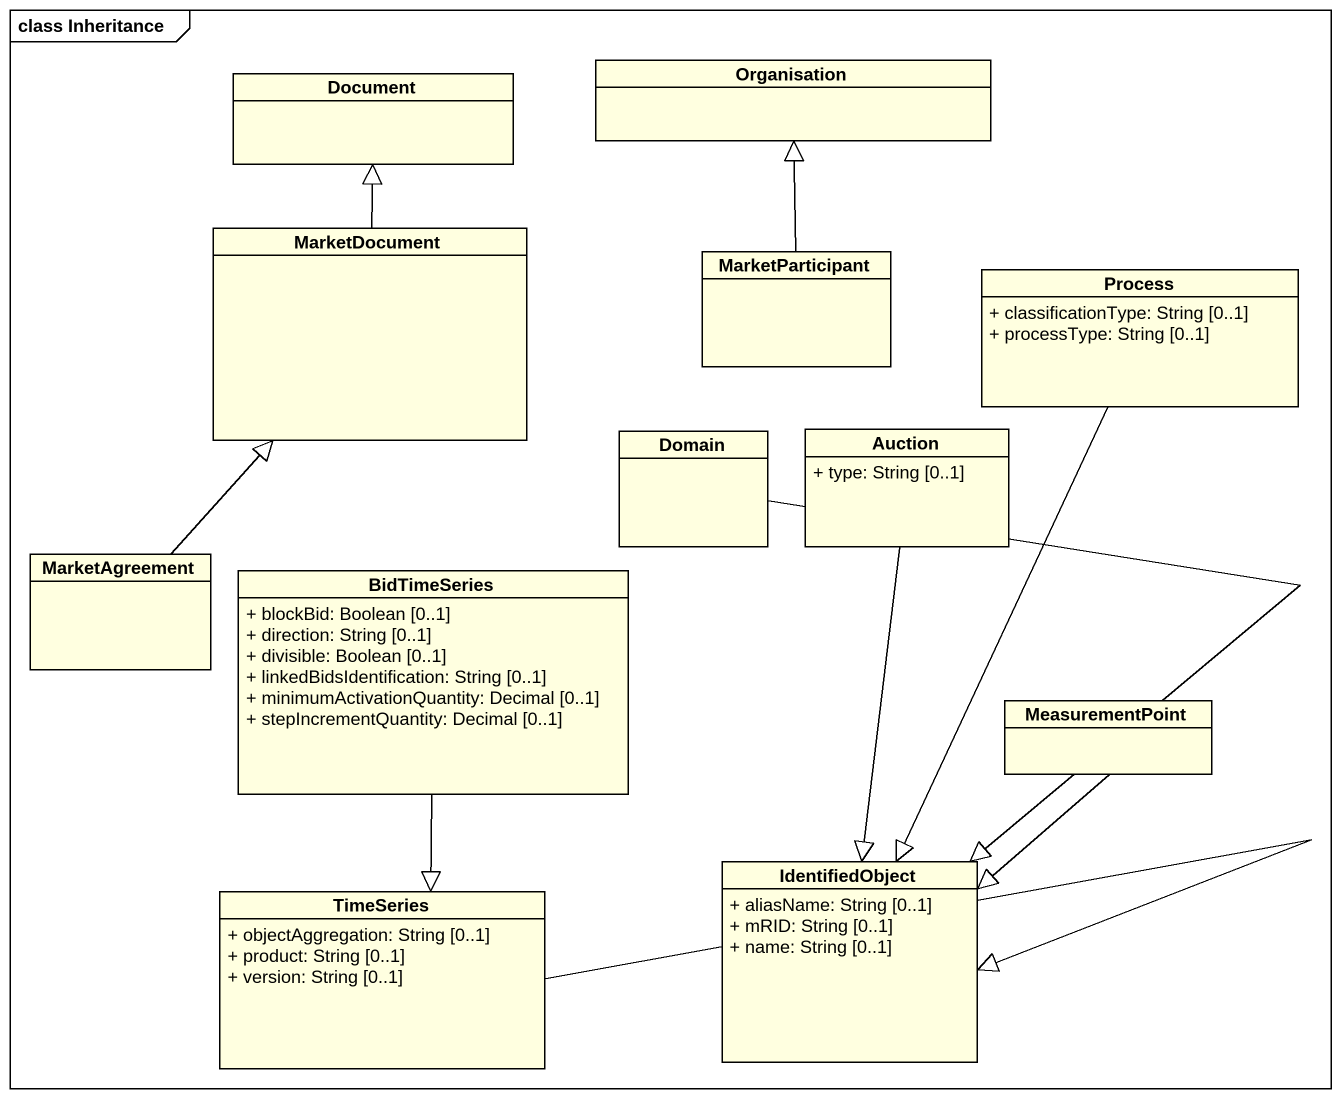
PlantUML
@startuml
mainframe class Inheritance
hide circle
hide empty members
skinparam classAttributeIconSize 0
class Document #FFFFE0
class Organisation #FFFFE0
class MarketDocument #FFFFE0
class MarketParticipant #FFFFE0
class "Process" as Process_ #FFFFE0 {
  + classificationType: String [0..1]
  + processType: String [0..1]
}
class Domain #FFFFE0
class Auction #FFFFE0 {
  + type: String [0..1]
}
class MarketAgreement #FFFFE0
class BidTimeSeries #FFFFE0 {
  + blockBid: Boolean [0..1]
  + direction: String [0..1]
  + divisible: Boolean [0..1]
  + linkedBidsIdentification: String [0..1]
  + minimumActivationQuantity: Decimal [0..1]
  + stepIncrementQuantity: Decimal [0..1]
}
class MeasurementPoint #FFFFE0
class TimeSeries #FFFFE0 {
  + objectAggregation: String [0..1]
  + product: String [0..1]
  + version: String [0..1]
}
class IdentifiedObject #FFFFE0 {
  + aliasName: String [0..1]
  + mRID: String [0..1]
  + name: String [0..1]
}
MarketDocument -up-|> Document
MarketParticipant -up-|> Organisation
Process_ --|> IdentifiedObject
Domain --|> IdentifiedObject
Auction --|> IdentifiedObject
MarketAgreement -up-|> MarketDocument
BidTimeSeries --|> TimeSeries
MeasurementPoint --|> IdentifiedObject
TimeSeries -right-|> IdentifiedObject
@enduml
